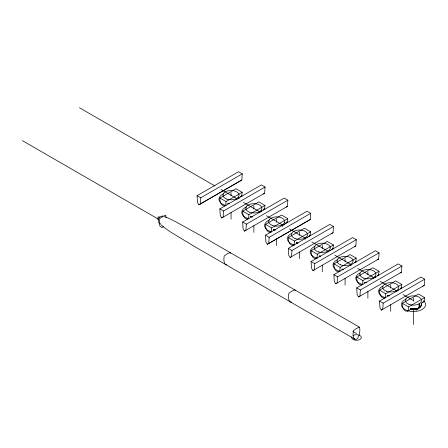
<?xml version="1.0" encoding="UTF-8"?>
<svg xmlns="http://www.w3.org/2000/svg" width="448" height="448" viewBox="0 0 448 448"><rect width="100%" height="100%" fill="white"/><g stroke="black" fill="none" stroke-linecap="round" stroke-linejoin="round"><path stroke-width="0.67" d="M166.051 217.515L165.81 215.382A1.271 0.734 -60 0 0 165.586 215.242L162.641 216.496L159.695 218.641A1.271 0.734 -60 0 0 159.466 219.05L159.242 222.527L159.695 225.389A9.733 5.617 -60 0 0 160.317 226.587L162.002 227.545L163.486 226.57M236.757 199.31L236.757 198.447L236.757 199.674M259.566 212.481L259.566 211.613L259.566 212.845M282.369 226.341L282.369 224.778L282.369 226.01M305.178 238.812L305.178 237.944L305.178 239.176M327.981 251.978L327.981 251.115M350.79 265.149L350.79 264.281L350.79 265.513M373.593 278.314L373.593 277.446L373.593 278.678M396.402 291.48L396.402 290.612M242.172 192.282L226.078 201.572L225.882 204.495L225.249 205.845C221.278 206.808 219.481 201.169 219.94 198.027L236.034 188.737L242.172 192.282L241.713 196.039L240.33 196.818M264.981 205.447L248.886 214.738L248.685 217.661L248.052 219.01C244.087 219.974 242.284 214.334 242.743 211.193L258.843 201.902L264.981 205.447L264.522 209.205L263.138 209.983M287.784 218.613L271.69 227.909L271.494 230.826L270.861 232.176C266.89 233.145 265.093 227.5 265.552 224.364L281.646 215.068L287.784 218.613L287.325 222.376L285.942 223.149M310.593 231.784L294.498 241.074L294.297 243.992L293.664 245.347C289.699 246.31 287.896 240.666 288.355 237.53L304.455 228.234L310.593 231.784L310.134 235.542L308.75 236.32M333.396 244.95L317.302 254.24L317.106 257.163L316.473 258.513C312.502 259.476 310.705 253.837 311.164 250.695L327.258 241.405L333.396 244.95L332.937 248.707L331.554 249.486M356.205 258.115L340.11 267.406L339.909 270.329L339.276 271.678C335.311 272.642 333.508 267.002 333.967 263.861L350.067 254.57L356.205 258.115L355.746 261.873L354.362 262.651M379.008 271.281L362.914 280.577L362.718 283.494L362.085 284.844C358.114 285.813 356.317 280.168 356.776 277.032L372.87 267.736L379.008 271.281L378.549 275.044L377.166 275.817M401.817 284.446L385.722 293.742L385.521 296.66L384.888 298.015C380.923 298.978 379.12 293.334 379.579 290.198L395.679 280.902L401.817 284.446L401.358 288.21L399.974 288.988M424.62 297.618L408.526 306.908L408.33 309.831L407.697 311.181C403.726 312.144 401.929 306.499 402.388 303.363L418.482 294.073L424.62 297.618L424.161 301.375L421.406 303.262M200.295 204.002L200.726 197.826L242.25 173.852L238.582 171.735L197.058 195.709L197.484 202.378L198.89 204.798L241.825 180.029L242.25 173.852M265.059 187.018L223.535 210.997L223.104 217.168L221.698 217.963L220.293 215.544L219.862 208.874L261.386 184.901L265.059 187.018L264.628 193.194L221.698 217.963M287.862 200.189L246.338 224.162L245.907 230.334L244.502 231.129L243.096 228.71L242.67 222.04L284.194 198.066L287.862 200.189L287.437 206.36L244.502 231.129M268.716 243.505L269.147 237.328L310.671 213.354L306.998 211.232L265.474 235.211L265.905 241.881L267.31 244.294L310.24 219.526L310.671 213.354M333.474 226.52L291.95 250.494L291.519 256.67L290.114 257.466L288.708 255.046L288.282 248.377L329.806 224.403L333.474 226.52L333.049 232.697L290.114 257.466M356.283 239.686L314.759 263.659L314.328 269.836L312.922 270.631L311.517 268.212L311.086 261.542L352.61 237.569L356.283 239.686L355.852 245.862L312.922 270.631M379.086 252.857L337.562 276.83L337.131 283.002L335.726 283.797L334.32 281.378L333.894 274.708L375.418 250.734L379.086 252.857L378.661 259.028L335.726 283.797M401.895 266.022L360.371 289.996L359.94 296.173L358.534 296.962L357.129 294.549L356.698 287.874L398.222 263.9L401.895 266.022L401.464 272.194L358.534 296.962M424.698 279.188L383.174 303.162L382.743 309.338L381.338 310.134L379.932 307.714L379.506 301.045L421.03 277.071L424.698 279.188L424.273 285.365L381.338 310.134M416.164 310.24C417.866 308.342 422.38 306.908 421.411 303.542M198.89 204.798L241.825 180.029M267.31 244.294L310.24 219.526M407.697 311.181L411.869 308.773M263.222 193.99L264.628 193.194M286.031 207.155L287.437 206.36M331.643 233.492L333.049 232.697M354.446 246.658L355.852 245.862M377.255 259.823L378.661 259.028M400.058 272.989L401.464 272.194M422.867 286.154L424.273 285.365M423.791 301.885L422.778 302.154M160.658 223.558L159.292 223.283A5.723 3.304 -60 0 1 158.732 222.32L158.642 218.467A1.142 0.661 -60 0 1 158.861 218.053L160.126 216.916A11.418 6.591 -60 0 1 161.056 216.373L162.456 215.975A1.142 0.661 -60 0 1 162.669 216.143L162.837 217.022M226.828 264.813L225.809 264.673L224.935 263.894A9.733 5.617 -60 0 1 224.314 262.69L223.86 259.829L224.084 256.351A1.271 0.734 -60 0 1 224.314 255.948L227.254 253.803L230.199 252.543A1.271 0.734 -60 0 1 230.429 252.689L230.642 253.383M291.446 302.12L290.427 301.98L289.554 301.202A9.733 5.617 -60 0 1 288.926 299.998L288.478 297.136L288.697 293.658A1.271 0.734 -60 0 1 288.926 293.255L291.872 291.11L294.818 289.85A1.271 0.734 -60 0 1 295.047 289.996L295.238 290.539M414.338 309.193L412.675 309.193M415.475 309.562L417.665 308.991A27.166 15.686 60 0 0 418.589 308.33L419.031 307.877A1.613 0.93 60 0 0 419.121 307.675L419.205 303.783L419.205 307.854C416.472 309.204 413.386 309.389 410.418 308.862M227.97 203.526L228.715 203.599M250.779 216.692L252.291 216.849M273.582 229.863L275.094 230.014M296.391 243.029L297.136 243.096M319.194 256.194L320.706 256.351M342.003 269.36L343.515 269.517M364.806 282.531L366.318 282.682M387.615 295.697L389.127 295.848M158.346 219.856C156.705 219.352 158.424 215.382 159.572 217.062M229.482 203.549L227.97 203.174M252.291 216.714L250.779 216.339M275.094 229.88L273.582 229.51M297.903 243.051L296.391 242.676M320.706 256.217L319.194 255.842M343.515 269.382L342.003 269.007M366.318 282.548L364.806 282.178M389.127 295.714L387.615 295.344M410.418 308.51C414.238 309.652 421.904 308.672 421.411 303.408M410.777 309.697L411.191 309.842M164.276 216.636L168.549 218.215L175.498 221.631L200.043 235.222L359.666 327.303L359.89 330.523L359.436 333.906A9.733 5.617 -60 0 1 358.809 335.826C358.165 337.31 356.927 340.29 354.855 339.175L195.289 246.96L171.427 232.546L164.875 228.066L160.714 224.482M284.715 222.695L285.342 222.998M79.414 107.727L214.99 185.998M221.038 189.493L237.384 198.929M243.432 202.423L260.383 212.206M266.431 215.701L283.377 225.484M289.43 228.978L305.771 238.414M311.825 241.909L328.77 251.692M334.824 255.186L351.77 264.97M357.823 268.464L374.164 277.9M380.218 281.394L397.163 291.178M403.217 294.672L413.504 300.614M219.94 198.027L226.078 201.572M242.743 211.193L248.886 214.738M265.552 224.364L271.69 227.909M288.355 237.53L294.498 241.074M311.164 250.695L317.302 254.24M333.967 263.861L340.11 267.406M356.776 277.032L362.914 280.577M379.579 290.198L385.722 293.742M402.388 303.363L408.526 306.908M197.058 195.709L200.726 197.826M219.862 208.874L223.535 210.997M242.67 222.04L246.338 224.162M265.474 235.211L269.147 237.328M288.282 248.377L291.95 250.494M311.086 261.542L314.759 263.659M333.894 274.708L337.562 276.83M356.698 287.874L360.371 289.996M379.506 301.045L383.174 303.162M22.4 140.644L158.581 219.268M352.862 331.43L356.49 333.53M354.855 339.175L354.172 338.503A9.733 5.617 -60 0 1 353.545 337.305L353.091 334.443L353.315 330.966A1.271 0.734 -60 0 1 353.545 330.557L356.49 328.412L359.436 327.158A1.271 0.734 -60 0 1 359.666 327.303M261.313 210.258L261.772 211.243M238.504 197.092L238.963 198.072M375.609 276.791L375.799 277.211M307.384 237.709L307.194 237.294A8.064 4.654 0 0 1 307.367 237.776M261.582 210.958L261.772 211.372M398.418 289.772L398.608 290.242M375.609 276.606L375.799 277.077M329.997 250.27L330.187 250.74M307.194 237.104L307.384 237.574M284.385 223.938L284.575 224.409M413.504 298.066L413.504 301.185M413.504 309.523L413.504 324.531M390.701 284.9L390.701 288.019M390.701 304.657L390.701 311.366M367.892 271.729L367.892 274.854M367.892 291.491L367.892 298.2M345.089 258.563L345.089 261.682M345.089 278.326L345.089 285.034M322.28 245.398L322.28 248.517M322.28 265.154L322.28 271.863M299.477 232.232L299.477 235.351M299.477 251.989L299.477 258.698M276.668 219.061L276.668 222.186M276.668 238.823L276.668 245.532M253.865 205.895L253.865 209.014M253.865 225.658L253.865 232.366M231.056 192.73L231.056 195.849M231.056 212.486L231.056 219.195M352.834 335.653A4.838 2.794 0 0 1 360.791 336.202A4.838 2.794 0 0 1 356.95 340.262A4.838 2.794 0 0 1 351.848 336.694M226.033 205.582A12.096 6.983 0 0 1 223.81 193.637M241.231 195.451A12.096 6.983 0 0 1 242.06 196.325M248.842 218.747A12.096 6.983 0 0 1 246.613 206.802M264.04 208.617A12.096 6.983 0 0 1 264.863 209.49M271.645 231.913A12.096 6.983 0 0 1 269.422 219.974M286.843 221.788A12.096 6.983 0 0 1 287.672 222.662M294.454 245.078A12.096 6.983 0 0 1 291.553 233.453M309.652 234.954A12.096 6.983 0 0 1 310.475 235.827M317.257 258.244A12.096 6.983 0 0 1 315.034 246.305M332.455 248.119A12.096 6.983 0 0 1 333.284 248.993M340.066 271.415A12.096 6.983 0 0 1 337.837 259.47M355.264 261.285A12.096 6.983 0 0 1 356.087 262.158M362.869 284.581A12.096 6.983 0 0 1 359.974 272.95M378.067 274.456A12.096 6.983 0 0 1 378.896 275.33M385.678 297.746A12.096 6.983 0 0 1 382.777 286.121M400.876 287.622A12.096 6.983 0 0 1 401.699 288.495M228.609 203.661A8.064 4.654 0 0 1 227.853 203.498M252.213 216.95A8.064 4.654 0 0 1 250.662 216.664M261.548 210.98A8.064 4.654 0 0 1 261.755 211.439M275.016 230.115A8.064 4.654 0 0 1 273.465 229.835M297.825 243.286A8.064 4.654 0 0 1 296.274 243.001M320.628 256.452A8.064 4.654 0 0 1 319.077 256.166M343.437 269.618A8.064 4.654 0 0 1 341.886 269.332M366.24 282.783A8.064 4.654 0 0 1 364.689 282.503M375.575 276.819A8.064 4.654 0 0 1 375.788 277.273M388.254 295.831A8.064 4.654 0 0 1 387.498 295.669M423.679 300.787A12.096 6.983 0 0 1 420.286 310.346A12.096 6.983 0 0 1 403.654 308.61A12.096 6.983 0 0 1 406.258 298.973M421.4 303.61A8.064 4.654 0 0 1 418.6 308.168A8.064 4.654 0 0 1 410.301 308.834M238.963 198.206L238.773 197.792A8.064 4.654 0 0 1 238.952 198.274M227.024 199.186A8.064 4.654 0 0 0 239.12 195.154A8.064 4.654 0 0 0 227.024 191.122A8.064 4.654 0 0 0 227.024 199.186M249.346 212.178A8.064 4.654 0 0 0 261.906 208.65A8.064 4.654 0 0 0 250.342 204.131A8.064 4.654 0 0 0 249.346 212.178M272.149 225.344A8.064 4.654 0 0 0 284.71 221.822A8.064 4.654 0 0 0 273.146 217.302A8.064 4.654 0 0 0 272.149 225.344M294.958 238.51A8.064 4.654 0 0 0 307.518 234.987A8.064 4.654 0 0 0 295.954 230.468A8.064 4.654 0 0 0 294.958 238.51M318.248 251.854A8.064 4.654 0 0 0 330.344 247.822A8.064 4.654 0 0 0 318.248 243.79A8.064 4.654 0 0 0 318.248 251.854M340.57 264.846A8.064 4.654 0 0 0 353.13 261.318A8.064 4.654 0 0 0 341.566 256.799A8.064 4.654 0 0 0 340.57 264.846M363.86 278.186A8.064 4.654 0 0 0 375.956 274.154A8.064 4.654 0 0 0 363.86 270.122A8.064 4.654 0 0 0 363.86 278.186M386.669 291.357A8.064 4.654 0 0 0 398.765 287.325A8.064 4.654 0 0 0 386.669 283.293A8.064 4.654 0 0 0 386.669 291.357M408.985 304.343A8.064 4.654 0 0 0 421.546 300.821A8.064 4.654 0 0 0 409.982 296.302A8.064 4.654 0 0 0 408.985 304.343"/></g></svg>
